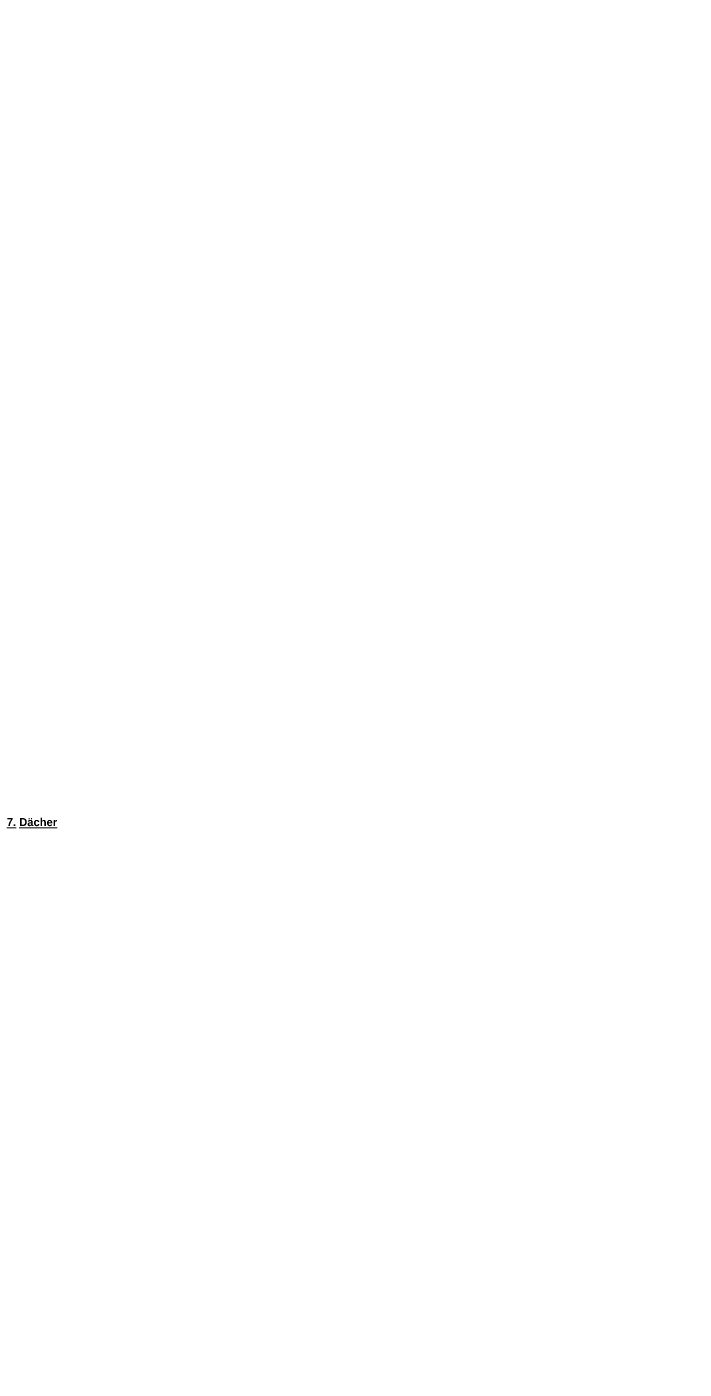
# Model space of a CAD drawing. Header units: metres. Extents: x 101 to 346, y 66 to 213.
# Drawn here: x 296.4 to 345.7, y 110.8 to 211.4 of the extents above; entities that cross this region are included whole.
import ezdxf

# ---------------------------------------------------------------- set-up
doc = ezdxf.new("R2010")
doc.units = ezdxf.units.M
doc.header["$MEASUREMENT"] = 0
doc.linetypes.add('Wipeout_Contour', pattern=[1, 0, -1])
doc.layers.add('40 Text Legende', color=7, linetype='Continuous')
doc.styles.add('ERSTELLTER_STIL_2', font='arial.ttf')

msp = doc.modelspace()

# ---------------------------------------------------------------- wipeouts: each hides what was drawn before it
at = {"color": 254, "linetype": 'Wipeout_Contour', "lineweight": 0, "ltscale": 1441.20031}
msp.add_wipeout([(296.99, 169.86), (321.31, 169.86), (321.31, 199.22), (296.99, 199.22)], dxfattribs=at)
at = {"color": 254, "linetype": 'Wipeout_Contour', "lineweight": 0, "ltscale": 1341.952248}
msp.add_wipeout([(293.16, 123.65), (317.48, 123.65), (317.48, 153.01), (293.16, 153.01)], dxfattribs=at)

# ---------------------------------------------------------------- next in the draw order: texts
at = {"layer": '40 Text Legende', "color": 7, "linetype": 'Continuous', "lineweight": 13, "insert": (294.9, 152.08), "char_height": 0.6, "attachment_point": 1, "style": 'ERSTELLTER_STIL_2'}
msp.add_mtext('\\A1;{\\pql;\\fArial|b1|i0|c0|p38;\\L\\L7\\fArial|b1|i0|c0|p38;. Dächer}', dxfattribs=at)

# ---------------------------------------------------------------- next in the draw order: wipeouts: each hides what was drawn before it
at = {"color": 254, "linetype": 'Wipeout_Contour', "lineweight": 0, "ltscale": 1457.730835}
msp.add_wipeout([(317.9, 139.2), (342.22, 139.2), (342.22, 168.56), (317.9, 168.56)], dxfattribs=at)
at = {"color": 254, "linetype": 'Wipeout_Contour', "lineweight": 0, "ltscale": 1313.926245}
msp.add_wipeout([(292.55, 111.25), (315.74, 111.25), (315.74, 135.78), (292.55, 135.78)], dxfattribs=at)

# ---------------------------------------------------------------- next in the draw order: wipeouts: each hides what was drawn before it
at = {"color": 254, "linetype": 'Wipeout_Contour', "lineweight": 0, "ltscale": 1369.455415}
msp.add_wipeout([(292.97, 140.56), (317.13, 140.56), (317.13, 169.12), (292.97, 169.12)], dxfattribs=at)

# ---------------------------------------------------------------- next in the draw order: texts
at = {"layer": '40 Text Legende', "color": 7, "linetype": 'Continuous', "lineweight": 13, "insert": (294.9, 152.08), "char_height": 0.6, "attachment_point": 1, "style": 'ERSTELLTER_STIL_2'}
msp.add_mtext('\\A1;{\\pql;\\fArial|b1|i0|c0|p38;\\L\\L7\\fArial|b1|i0|c0|p38;. Dächer}', dxfattribs=at)

# ---------------------------------------------------------------- next in the draw order: wipeouts: each hides what was drawn before it
at = {"color": 254, "linetype": 'Wipeout_Contour', "lineweight": 0, "ltscale": 1334.764264}
msp.add_wipeout([(272.53, 159.42), (296.69, 159.42), (296.69, 187.98), (272.53, 187.98)], dxfattribs=at)
at = {"color": 254, "linetype": 'Wipeout_Contour', "lineweight": 0, "ltscale": 1419.234394}
msp.add_wipeout([(297.46, 158.06), (321.78, 158.06), (321.78, 187.42), (297.46, 187.42)], dxfattribs=at)
at = {"color": 254, "linetype": 'Wipeout_Contour', "lineweight": 0, "ltscale": 1321.535381}
msp.add_wipeout([(293.16, 110.76), (317.48, 110.76), (317.48, 140.11), (293.16, 140.11)], dxfattribs=at)

# ---------------------------------------------------------------- next in the draw order: wipeouts: each hides what was drawn before it
at = {"color": 254, "linetype": 'Wipeout_Contour', "lineweight": 0, "ltscale": 1465.395457}
msp.add_wipeout([(296.42, 182.85), (320.58, 182.85), (320.58, 211.42), (296.42, 211.42)], dxfattribs=at)
at = {"color": 254, "linetype": 'Wipeout_Contour', "lineweight": 0, "ltscale": 1548.68043}
msp.add_wipeout([(321.35, 181.5), (345.67, 181.5), (345.67, 210.85), (321.35, 210.85)], dxfattribs=at)
at = {"color": 254, "linetype": 'Wipeout_Contour', "lineweight": 0, "ltscale": 1398.546189}
msp.add_wipeout([(296.01, 153.54), (319.19, 153.54), (319.19, 178.07), (296.01, 178.07)], dxfattribs=at)

doc.saveas('drawing.dxf')
